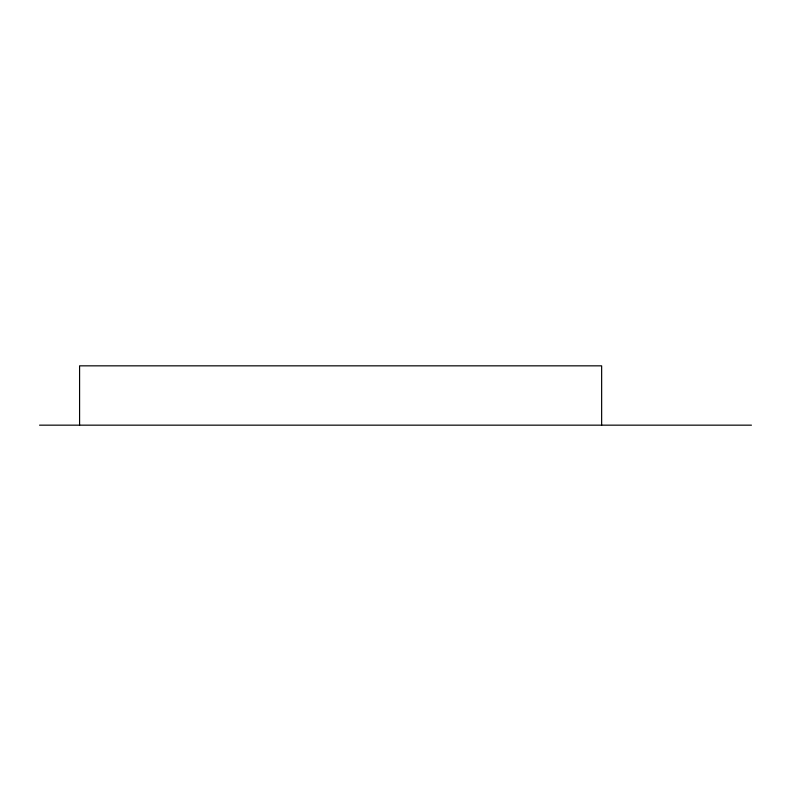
<?xml version="1.0" encoding="UTF-8"?>
<svg xmlns="http://www.w3.org/2000/svg" width="791" height="791" viewBox="0 0 791 791"><rect width="100%" height="100%" fill="white"/><g stroke="black" fill="none" stroke-linecap="round" stroke-linejoin="round"><path stroke-width="1.19" d="M39.55 425.163L751.45 425.163M601.644 425.163L601.644 365.838L79.584 365.838L79.584 425.163"/></g></svg>
